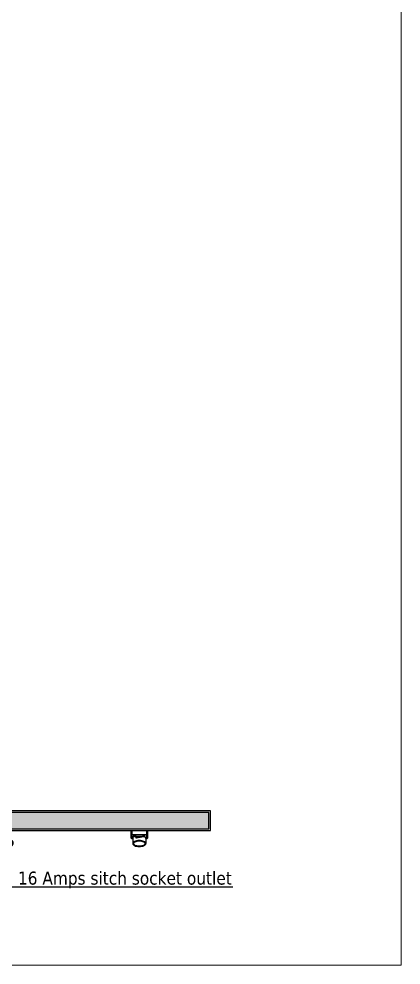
# Model space of a CAD drawing. Header units: millimetres. Extents: x 46649 to 61237, y -33954 to -18530.
# Drawn here: x 58889 to 61237, y -33954 to -28135 of the extents above; entities that cross this region are included whole.
import ezdxf

# ---------------------------------------------------------------- set-up
doc = ezdxf.new("R2010")
doc.units = ezdxf.units.MM
doc.linetypes.add('DASHED', pattern=[19.05, 12.7, -6.35])
for name, color, linetype, lineweight in [('border', 7, 'Continuous', 0), ('e-5', 3, 'Continuous', 40), ('ed-1', 6, 'Continuous', 5), ('eo-1', 7, 'Continuous', 9), ('eo-3', 2, 'Continuous', 25), ('t-3', 2, 'Continuous', 25)]:
    doc.layers.add(name, color=color, linetype=linetype, lineweight=lineweight)
doc.styles.add('TAHOMA', font='', dxfattribs={"height": 32})
doc.styles.get('TAHOMA').set_extended_font_data('Tahoma')
doc.dimstyles.new('1-50$7', dxfattribs={"dimtxt": 100, "dimasz": 50, "dimexe": 20, "dimexo": 50, "dimgap": 30, "dimtad": 0, "dimtih": 1, "dimtoh": 1, "dimdec": 0, "dimrnd": 5, "dimzin": 12, "dimdsep": 46, "dimtxsty": 'TAHOMA', "dimblk1": 'DOT', "dimblk2": 'DOT', "dimsah": 1, "dimcen": -40, "dimclrd": 1, "dimclre": 6, "dimclrt": 2, "dimadec": 8, "dimazin": 0, "dimtfac": 1, "dimtdec": 0, "dimtmove": 0, "dimatfit": 3, "dimldrblk": 'DOT', "dimfxl": 1, "dimtolj": 1, "dimtzin": 12, "dimarcsym": 0})

# ---------------------------------------------------------------- blocks, each defined once
blk = doc.blocks.new('_Dot')
at = {"layer": 'e-5', "lineweight": -2}
blk.add_line((-0.5, 0), (-1, 0), dxfattribs=at)
at = {"layer": 'e-5', "const_width": 0.5}
blk.add_lwpolyline([(-0.25, 0, 1), (0.25, 0, 1)], format="xyb", close=True, dxfattribs=at)

msp = doc.modelspace()

# ---------------------------------------------------------------- hatches: boundary and pattern name
at = {"layer": 'ed-1'}
h = msp.add_hatch(dxfattribs=at)
h.set_pattern_fill('HEX', color=256, scale=60)
h.set_pattern_definition([(0, (-207026.252, -115269.492), (0, 12.99038106), [7.5, -15]), (120, (-207026.252, -115269.492), (-11.25, -6.4951905), [7.5, -15]), (60, (-207018.752, -115269.492), (-11.25, 6.4951905), [7.5, -15])])
h.paths.add_polyline_path([(60055.429417, -33115.72093), (60055.429417, -33015.72093), (56330.3154, -33015.72093), (56330.3154, -33115.72093)])
at = {"layer": 'eo-3'}
h = msp.add_hatch(color=256, dxfattribs=at)
edge = h.paths.add_edge_path(flags=16)
edge.add_arc((59628.787898, -33277.906093), 85.425704, 90.0000000001, 100.5955313099)
edge.add_arc((59622.192366, -33242.647969), 49.555991, 100.595531311, 114.304549267)
edge.add_arc((59612.194699, -33220.510278), 25.265443, 114.3045492675, 137.4733514931)
edge.add_arc((59597.283641, -33206.834047), 5.032328, 137.4733514681, 179.9999999766)
edge.add_arc((59597.283641, -33206.834047), 5.032328, 180, 222.5266485085)
edge.add_arc((59612.194699, -33193.157816), 25.265443, 222.5266485069, 245.6954507325)
edge.add_arc((59622.192366, -33171.020126), 49.555991, 245.695450733, 259.404468689)
edge.add_arc((59628.787898, -33135.762002), 85.425704, 259.4044686905, 270.0000000004)
edge.add_arc((59628.787898, -33135.762002), 85.425704, 270.0000000003, 280.5955313101)
edge.add_arc((59635.38343, -33171.020126), 49.555991, 280.5955313083, 294.3045492643)
edge.add_arc((59645.381097, -33193.157816), 25.265443, 294.3045492614, 317.473351487)
edge.add_arc((59660.292155, -33206.834047), 5.032328, 317.473351496, 0.0000000045)
edge.add_arc((59660.292155, -33206.834047), 5.032328, 0, 42.5266485085)
edge.add_arc((59645.381097, -33220.510278), 25.265443, 42.526648513, 65.6954507387)
edge.add_arc((59635.38343, -33242.647969), 49.555991, 65.6954507357, 79.4044686917)
edge.add_arc((59628.787898, -33277.906093), 85.425704, 79.4044686894, 89.9999999993)
edge = h.paths.add_edge_path()
edge.add_arc((59628.787898, -33277.906093), 89.340338, 90.0000000001, 100.5955313099)
edge.add_arc((59622.192366, -33242.647969), 53.470625, 100.5955313099, 114.304549266)
edge.add_arc((59612.194699, -33220.510278), 29.180077, 114.3045492649, 137.4733514905)
edge.add_arc((59597.283641, -33206.834047), 8.946962, 137.4733514887, 179.9999999971)
edge.add_arc((59597.283641, -33206.834047), 8.946962, 180, 222.5266485085)
edge.add_arc((59612.194699, -33193.157816), 29.180077, 222.5266485095, 245.6954507351)
edge.add_arc((59622.192366, -33171.020126), 53.470625, 245.695450734, 259.4044686901)
edge.add_arc((59628.787898, -33135.762002), 89.340338, 259.4044686901, 269.9999999999)
edge.add_arc((59628.787898, -33135.762002), 89.340338, 270.0000000001, 280.5955313099)
edge.add_arc((59635.38343, -33171.020126), 53.470625, 280.5955313099, 294.304549266)
edge.add_arc((59645.381097, -33193.157816), 29.180077, 294.3045492649, 317.4733514905)
edge.add_arc((59660.292155, -33206.834047), 8.946962, 317.473351489, 359.9999999975)
edge.add_arc((59660.292155, -33206.834047), 8.946962, 0, 42.5266485085)
edge.add_arc((59645.381097, -33220.510278), 29.180077, 42.5266485095, 65.6954507351)
edge.add_arc((59635.38343, -33242.647969), 53.470625, 65.695450734, 79.4044686901)
edge.add_arc((59628.787898, -33277.906093), 89.340338, 79.4044686901, 89.9999999999)

# ---------------------------------------------------------------- linework, layer by layer
at = {"layer": 'border'}
msp.add_lwpolyline([(61237.47042, -18530.37398), (61237.47042, -33954.2691), (46649.3202, -33954.2691), (46649.3202, -18530.37398), (61237.47042, -18530.37398)], dxfattribs=at)
at = {"layer": 'ed-1', "linetype": 'DASHED', "ltscale": 0.3}
for p, q in [((59582.524329, -33170.771696), (59578.28545, -33174.058882)), ((59584.786098, -33170.771696), (59588.997216, -33174.037354)), ((59672.789697, -33170.771696), (59668.578579, -33174.037354)), ((59675.051467, -33170.771696), (59679.290346, -33174.058882))]:
    msp.add_line(p, q, dxfattribs=at)
for points in [[(59584.786098, -33170.771696), (59584.786098, -33125.72093), (59582.524329, -33125.72093), (59582.524329, -33170.771696)], [(59643.594001, -33164.87673), (59651.050585, -33163.52034), (59651.050585, -33156.17794), (59606.866147, -33156.17794), (59606.866147, -33164.87673)], [(59643.63115, -33156.17794), (59643.63115, -33154.17794), (59614.285582, -33154.17794), (59614.285582, -33156.17794)], [(59672.789697, -33170.771696), (59672.789697, -33125.72093), (59675.051467, -33125.72093), (59675.051467, -33170.771696)]]:
    msp.add_lwpolyline(points, dxfattribs=at)
at = {"layer": 'eo-1', "linetype": 'DASHED', "ltscale": 0.2}
msp.add_lwpolyline([(59602.245797, -33164.87673), (59602.245797, -33154.17794), (59655.329999, -33154.17794), (59655.329999, -33164.87673)], dxfattribs=at)
at = {"layer": 'eo-3'}
for p, q in [((59576.287898, -33150.72093), (59681.287898, -33150.72093)), ((59588.336678, -33175.72093), (59598.145233, -33150.72093)), ((59669.239117, -33175.72093), (59659.430563, -33150.72093)), ((59588.336678, -33175.72093), (59588.336678, -33206.834047)), ((59669.239117, -33175.72093), (59669.239117, -33206.834047))]:
    msp.add_line(p, q, dxfattribs=at)
for points in [[(56010.3154, -33125.72093), (60065.429417, -33125.72093), (60065.429417, -33005.72093), (56010.3154, -33005.72093)], [(59658.787009, -33150.72093), (59658.787009, -33164.87673), (59598.788787, -33164.87673), (59598.788787, -33150.72093)], [(59606.866147, -33164.87673), (59606.866147, -33170.735498), (59611.386162, -33170.735498), (59643.594001, -33164.87673)]]:
    msp.add_lwpolyline(points, dxfattribs=at)
msp.add_lwpolyline([(56330.3154, -33115.72093), (60055.429417, -33115.72093), (60055.429417, -33015.72093), (56330.3154, -33015.72093)], close=True, dxfattribs=at)
for points in [[(59576.287898, -33125.72093), (59576.287898, -33169.484499, 0.4142135624), (59582.524329, -33175.72093), (59588.336678, -33175.72093)], [(59669.239117, -33175.72093), (59675.051467, -33175.72093, 0.4142135624), (59681.287898, -33169.484499), (59681.287898, -33125.72093)]]:
    msp.add_lwpolyline(points, format="xyb", dxfattribs=at)
for points in [[(59628.787898, -33188.565755, 0.0462646932), (59612.360471, -33190.089035, 0.0598883202), (59600.184566, -33193.916414, 0.1014387672), (59590.69006, -33200.7865, 0.1877169349), (59588.336678, -33206.834047, 0.1877169349), (59590.69006, -33212.881595, 0.1014387672), (59600.184566, -33219.751681, 0.0598883202), (59612.360471, -33223.57906, 0.0462646932), (59628.787898, -33225.10234, 0.0462646932), (59645.215325, -33223.57906, 0.0598883202), (59657.391229, -33219.751681, 0.1014387672), (59666.885736, -33212.881595, 0.1877169349), (59669.239117, -33206.834047, 0.1877169349), (59666.885736, -33200.7865, 0.1014387672), (59657.391229, -33193.916414, 0.0598883202), (59645.215325, -33190.089035, 0.0462646932)], [(59628.787898, -33192.480389, 0.0462646932), (59613.080273, -33193.936923, 0.0598883202), (59601.795778, -33197.484096, 0.1014387672), (59593.575001, -33203.43253, 0.1877169349), (59592.251312, -33206.834047, 0.1877169349), (59593.575001, -33210.235564, 0.1014387672), (59601.795778, -33216.183999, 0.0598883202), (59613.080273, -33219.731172, 0.0462646932), (59628.787898, -33221.187706, 0.0462646932), (59644.495523, -33219.731172, 0.0598883202), (59655.780018, -33216.183999, 0.1014387672), (59664.000795, -33210.235564, 0.1877169349), (59665.324483, -33206.834047, 0.1877169349), (59664.000795, -33203.43253, 0.1014387672), (59655.780018, -33197.484096, 0.0598883202), (59644.495523, -33193.936923, 0.0462646932)]]:
    msp.add_lwpolyline(points, format="xyb", close=True, dxfattribs=at)

# ---------------------------------------------------------------- texts
at = {"layer": 't-3', "insert": (60216.291381, -33379.41025), "char_height": 80, "attachment_point": 3, "style": 'TAHOMA'}
msp.add_mtext_dynamic_manual_height_columns('\\pxql;16 Amps sitch socket outlet ', width=1333.25808395, gutter_width=400, heights=[0], dxfattribs=at)

# ---------------------------------------------------------------- leaders
at = {"layer": 'eo-3'}
msp.add_leader([(58832.152015, -33203.747743), (58832.152015, -33473.568749), (60204.660125, -33473.568749)], dimstyle='1-50$7', override={"dimgap": 30, "dimtad": 0}, dxfattribs=at)

doc.saveas('drawing.dxf')
